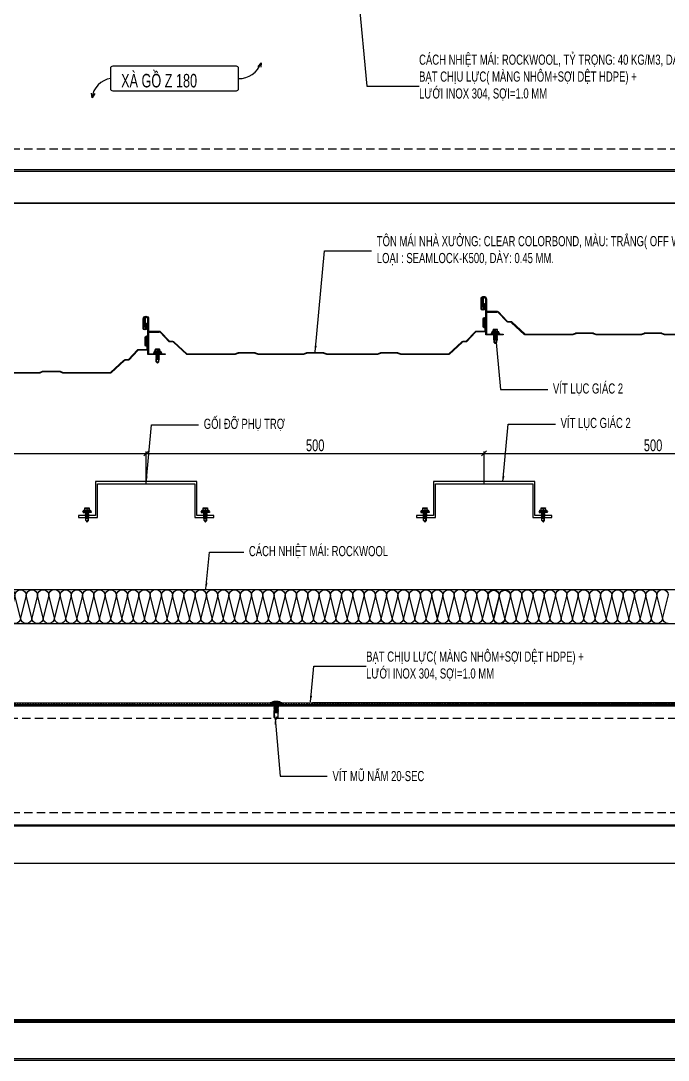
# Model space of a CAD drawing. Header units: inches. Extents: x 340055 to 349452, y -34649 to -30845.
# Drawn here: x 342328 to 342519.6, y -32249.5 to -31941.7 of the extents above; entities that cross this region are included whole.
import ezdxf

# ---------------------------------------------------------------- set-up
doc = ezdxf.new("R2010")
doc.units = ezdxf.units.IN
doc.header["$MEASUREMENT"] = 0
doc.linetypes.add('HIDDEN', pattern=[0.375, 0.25, -0.125])
for name, color, linetype in [('3', 3, 'Continuous'), ('FLAT BAR', 1, 'Continuous'), ('NET IN', 3, 'Continuous'), ('STRUCTURE', 1, 'Continuous')]:
    doc.layers.add(name, color=color, linetype=linetype)
doc.layers.add('TL-TIILE BLOCK A2$0$TL-TITLE BLOCK 1', color=7, linetype='Continuous', lineweight=50)
doc.styles.add('ST1H', font='vnshxh.shx', dxfattribs={"width": 0.7})
doc.dimstyles.new('3', dxfattribs={"dimtxt": 3.5, "dimasz": 1.8, "dimexe": 1, "dimexo": 0, "dimgap": 1, "dimtad": 1, "dimdec": 0, "dimlfac": 3, "dimzin": 0, "dimdsep": 46, "dimtxsty": 'ST1H', "dimblk": 'OBLIQUE', "dimcen": 1, "dimdle": 1, "dimclrd": 8, "dimclre": 8, "dimclrt": 3, "dimadec": 0, "dimazin": 0, "dimtfac": 1, "dimtdec": 0, "dimtix": 1, "dimtofl": 0, "dimtmove": 1, "dimatfit": 3, "dimfxl": 0, "dimtolj": 1, "dimtzin": 0, "dimlwd": -1, "dimlwe": -1, "dimarcsym": 0})
doc.dimstyles.new('5', dxfattribs={"dimtxt": 3.5, "dimasz": 1.5, "dimexe": 0.6, "dimexo": 0, "dimtad": 1, "dimdec": 0, "dimlfac": 5, "dimzin": 0, "dimdsep": 46, "dimtxsty": 'ST1H', "dimblk": 'OBLIQUE', "dimcen": 1, "dimdle": 0.6, "dimclrd": 8, "dimclre": 8, "dimclrt": 3, "dimadec": 0, "dimazin": 0, "dimtfac": 1, "dimtdec": 0, "dimtix": 1, "dimtofl": 0, "dimtmove": 0, "dimatfit": 3, "dimfxl": 0, "dimtolj": 1, "dimtzin": 0, "dimlwd": -1, "dimlwe": -1, "dimarcsym": 0})

# ---------------------------------------------------------------- blocks, each defined once
blk = doc.blocks.new('kt kien truc 1')
at = {"layer": 'Defpoints', "color": 8}
blk.add_lwpolyline([(0, 0), (594, 0), (594, 420), (0, 420)], close=True, dxfattribs=at)
at = {"layer": 'TL-TIILE BLOCK A2$0$TL-TITLE BLOCK 1', "const_width": 1}
blk.add_lwpolyline([(20, 10), (579, 10), (584, 15), (584, 405), (579, 410), (20, 410), (15, 405), (15, 15)], close=True, dxfattribs=at)
blk = doc.blocks.new('A$C440D491C')
at = {"layer": 'STRUCTURE', "color": 1, "linetype": 'Continuous'}
for p, q in [((0, 23.5), (19.1, 23.6)), ((12.9, 26.2), (6.3, 26.2)), ((6.7, 22.3), (6.7, 23.6)), ((9.6, 23.6), (7.9, 26.2)), ((9.6, 23.6), (9.6, 26.2)), ((9.6, 23.6), (11.3, 26.2)), ((12.5, 22.1), (12.5, 23.6)), ((6.1, 11.7), (6.7, 12.1)), ((6.7, 11.2), (6.1, 11.7)), ((7, 11.7), (6.1, 11.7)), ((6.1, 10.8), (6.7, 11.2)), ((6.7, 10.4), (6.1, 10.8)), ((6.9, 10.8), (6.1, 10.8)), ((6.1, 10), (6.7, 10.4)), ((6.9, 10), (6.1, 10)), ((6.7, 9.6), (6.1, 10)), ((6.6, 2.7), (6.6, 9.6)), ((9.4, 0.1), (6.6, 2.7)), ((12.5, 11.9), (6.7, 12.1)), ((6.7, 12.1), (12.5, 11.9)), ((6.7, 11.2), (6.9, 11.2)), ((6.9, 11.2), (6.7, 11.2)), ((6.9, 10.4), (6.7, 10.4)), ((6.7, 10.4), (6.9, 10.4)), ((7, 9.5), (6.7, 9.6)), ((7.7, 4.3), (6.9, 11.4)), ((13.1, 11.5), (7.8, 11.6)), ((7.9, 11.2), (12.5, 11.1)), ((12.5, 11.1), (7.9, 11.2)), ((13.1, 10.6), (8, 10.8)), ((12.5, 10.2), (8.2, 10.4)), ((8.2, 10.4), (12.5, 10.2)), ((9.5, 0.4), (8.2, 2.9)), ((13.1, 9.8), (8.6, 9.9)), ((12.5, 9.4), (9.2, 9.5)), ((10.8, 3.6), (9.4, 0.1)), ((12.6, 2.8), (9.9, 0.1)), ((12.6, 2.8), (12, 3.6)), ((12.5, 11.9), (13.1, 11.5)), ((13.1, 11.5), (12.5, 11.1)), ((12.5, 11.1), (13.1, 10.7)), ((13.1, 10.7), (12.5, 10.2)), ((12.5, 10.2), (13.1, 9.8)), ((13.1, 9.8), (12.5, 9.4)), ((12.6, 2.8), (12.6, 9.5))]:
    blk.add_line(p, q, dxfattribs=at)
for points in [[(6.1, 21.9), (6.7, 22.3), (12.5, 22.1), (13.1, 21.7), (12.5, 21.3), (6.7, 21.4), (6.1, 21.9), (13.1, 21.7)], [(6.1, 21), (6.7, 21.4), (12.5, 21.3), (13.1, 20.8), (12.5, 20.4), (6.7, 20.6), (6.1, 21), (13.1, 20.8)], [(6.1, 20.2), (6.7, 20.6), (12.5, 20.4), (13.1, 20), (12.5, 19.6), (6.7, 19.7), (6.1, 20.2), (13.1, 20)], [(6.1, 19.3), (6.7, 19.7), (12.5, 19.6), (13.1, 19.1), (12.5, 18.7), (6.7, 18.9), (6.1, 19.3), (13.1, 19.1)], [(6.1, 18.5), (6.7, 18.9), (12.5, 18.7), (13.1, 18.3), (12.5, 17.9), (6.7, 18), (6.1, 18.5), (13.1, 18.3)], [(6.1, 17.6), (6.7, 18), (12.5, 17.9), (13.1, 17.4), (12.5, 17), (6.7, 17.2), (6.1, 17.6), (13.1, 17.4)], [(6.1, 16.8), (6.7, 17.2), (12.5, 17), (13.1, 16.6), (12.5, 16.2), (6.7, 16.3), (6.1, 16.8), (13.1, 16.6)], [(6.1, 15.9), (6.7, 16.3), (12.5, 16.2), (13.1, 15.7), (12.5, 15.3), (6.7, 15.5), (6.1, 15.9), (13.1, 15.7)], [(6.1, 15.1), (6.7, 15.5), (12.5, 15.3), (13.1, 14.9), (12.5, 14.5), (6.7, 14.6), (6.1, 15.1), (13.1, 14.9)], [(6.3, 26.2), (9.6, 23.6), (12.9, 26.2)], [(6.1, 14.2), (6.7, 14.6), (12.5, 14.5), (13.1, 14), (12.5, 13.6), (6.7, 13.8), (6.1, 14.2), (13.1, 14)], [(6.1, 13.4), (6.7, 13.8), (12.5, 13.6), (13.1, 13.2), (12.5, 12.8), (6.7, 12.9), (6.1, 13.4), (13.1, 13.2)], [(6.1, 12.5), (6.7, 12.9), (12.5, 12.8), (13.1, 12.3), (12.5, 11.9), (6.7, 12.1), (6.1, 12.5), (13.1, 12.3)]]:
    blk.add_lwpolyline(points, dxfattribs=at)
for start, end in [(101.0951, 123.9481), (56.2526, 78.9049)]:
    blk.add_arc((9.6, 9.3), 17.2, start, end, dxfattribs=at)
at = {"layer": 'STRUCTURE', "color": 1, "linetype": 'Continuous', "extrusion": (0, 0, -1)}
for centre, major_axis, start_param, end_param in [((7.4, 11.3), (-0.374, 0.374), 5.774072, 8.509369), ((10.3, 4.4), (-1.86, 1.86), 4.867001, 5.457307), ((10.2, 11.5), (1.63, 1.63), 2.817972, 3.844018), ((9.6, 0.4), (-0.28, 0.28), 3.25484, 4.542788), ((11.4, 3.2), (-0.498, 0.498), 6.092665, 8.018355)]:
    blk.add_ellipse(centre, major_axis=major_axis, ratio=1, start_param=start_param, end_param=end_param, dxfattribs=at)
blk = doc.blocks.new('A$C2213260D')
at = {"color": 9, "ltscale": 0.5}
for points in [[(0, 8.33, -1), (3.33, 8.33), (1.67, 1.67)], [(6.67, 8.33), (5, 1.67), (3.33, 8.33, -1)], [(6.67, 8.33, -1), (10, 8.33), (8.33, 1.67)], [(10, 8.33, -1), (13.33, 8.33), (11.67, 1.67)], [(16.67, 8.33), (15, 1.67), (13.33, 8.33, -1)], [(16.67, 8.33, -1), (20, 8.33), (18.33, 1.67)], [(20, 8.33, -1), (23.33, 8.33), (21.67, 1.67)], [(26.67, 8.33), (25, 1.67), (23.33, 8.33, -1)], [(26.66, 8.46, -1), (30, 8.46), (28.33, 1.8)], [(30, 8.33, -1), (33.33, 8.33), (31.67, 1.67)], [(36.67, 8.33), (35, 1.67), (33.33, 8.33, -1)], [(36.67, 8.33, -1), (40, 8.33), (38.33, 1.67)], [(40, 8.33, -1), (43.33, 8.33), (41.67, 1.67)], [(46.67, 8.33), (45, 1.67), (43.33, 8.33, -1)], [(46.67, 8.33, -1), (50, 8.33), (48.33, 1.67)], [(50, 8.33, -1), (53.33, 8.33), (51.67, 1.67)], [(56.67, 8.33), (55, 1.67), (53.33, 8.33, -1)], [(56.66, 8.46, -1), (60, 8.46), (58.33, 1.8)], [(60, 8.33, -1), (63.33, 8.33), (61.67, 1.67)], [(66.67, 8.33), (65, 1.67), (63.33, 8.33, -1)], [(66.67, 8.33, -1), (70, 8.33), (68.33, 1.67)], [(70, 8.33, -1), (73.33, 8.33), (71.67, 1.67)], [(76.67, 8.33), (75, 1.67), (73.33, 8.33, -1)], [(76.67, 8.33, -1), (80, 8.33), (78.33, 1.67)], [(80, 8.33, -1), (83.33, 8.33), (81.67, 1.67)], [(86.67, 8.33), (85, 1.67), (83.33, 8.33, -1)], [(86.66, 8.46, -1), (90, 8.46), (88.33, 1.8)], [(90, 8.33, -1), (93.33, 8.33), (91.67, 1.67)], [(96.67, 8.33), (95, 1.67), (93.33, 8.33, -1)], [(96.67, 8.33, -1), (100, 8.33), (98.33, 1.67)], [(100, 8.33, -1), (103.33, 8.33), (101.67, 1.67)], [(106.67, 8.33), (105, 1.67), (103.33, 8.33, -1)], [(106.67, 8.33, -1), (110, 8.33), (108.33, 1.67)], [(110, 8.33, -1), (113.33, 8.33), (111.67, 1.67)], [(116.67, 8.33), (115, 1.67), (113.33, 8.33, -1)], [(116.66, 8.46, -1), (120, 8.46), (118.33, 1.8)], [(120, 8.33, -1), (123.33, 8.33), (121.67, 1.67)], [(126.67, 8.33), (125, 1.67), (123.33, 8.33, -1)], [(126.67, 8.33, -1), (130, 8.33), (128.33, 1.67)], [(130, 8.33, -1), (133.33, 8.33), (131.67, 1.67)], [(136.67, 8.33), (135, 1.67), (133.33, 8.33, -1)], [(136.67, 8.33, -1), (140, 8.33), (138.33, 1.67)], [(140, 8.33, -1), (143.33, 8.33), (141.67, 1.67)], [(146.67, 8.33), (145, 1.67), (143.33, 8.33, -1)], [(146.66, 8.46, -1), (150, 8.46), (148.33, 1.8)], [(150, 8.33, -1), (153.33, 8.33), (151.67, 1.67)], [(156.67, 8.33), (155, 1.67), (153.33, 8.33, -1)], [(156.67, 8.33, -1), (160, 8.33), (158.33, 1.67)], [(160, 8.33, -1), (163.33, 8.33), (161.67, 1.67)], [(166.67, 8.33), (165, 1.67), (163.33, 8.33, -1)], [(166.67, 8.33, -1), (170, 8.33), (168.33, 1.67)], [(170, 8.33, -1), (173.33, 8.33), (171.67, 1.67)], [(176.67, 8.33), (175, 1.67), (173.33, 8.33, -1)], [(176.66, 8.46, -1), (180, 8.46), (178.33, 1.8)], [(180, 8.33, -1), (183.33, 8.33), (181.67, 1.67)], [(186.67, 8.33), (185, 1.67), (183.33, 8.33, -1)], [(186.67, 8.33, -1), (190, 8.33), (188.33, 1.67)], [(190, 8.33, -1), (193.33, 8.33), (191.67, 1.67)], [(196.67, 8.33), (195, 1.67), (193.33, 8.33, -1)], [(196.67, 8.33, -1), (200, 8.33), (198.33, 1.67)], [(200, 8.33, -1), (203.33, 8.33), (201.67, 1.67)], [(206.67, 8.33), (205, 1.67), (203.33, 8.33, -1)], [(206.66, 8.46, -1), (210, 8.46), (208.33, 1.8)], [(210, 8.33, -1), (213.33, 8.33), (211.67, 1.67)], [(216.67, 8.33), (215, 1.67), (213.33, 8.33, -1)], [(216.67, 8.33, -1), (220, 8.33), (218.33, 1.67)], [(220, 8.33, -1), (223.33, 8.33), (221.67, 1.67)], [(226.67, 8.33), (225, 1.67), (223.33, 8.33, -1)], [(226.67, 8.33, -1), (230, 8.33), (228.33, 1.67)], [(230, 8.33, -1), (233.33, 8.33), (231.67, 1.67)], [(236.67, 8.33), (235, 1.67), (233.33, 8.33, -1)], [(236.66, 8.46, -1), (240, 8.46), (238.33, 1.8)], [(240, 8.33, -1), (243.33, 8.33), (241.67, 1.67)], [(246.67, 8.33), (245, 1.67), (243.33, 8.33, -1)], [(246.67, 8.33, -1), (250, 8.33), (248.33, 1.67)], [(250, 8.33, -1), (253.33, 8.33), (251.67, 1.67)], [(256.67, 8.33), (255, 1.67), (253.33, 8.33, -1)], [(256.67, 8.33, -1), (260, 8.33), (258.33, 1.67)], [(260, 8.33, -1), (263.33, 8.33), (261.67, 1.67)], [(266.67, 8.33), (265, 1.67), (263.33, 8.33, -1)], [(266.66, 8.46, -1), (270, 8.46), (268.33, 1.8)], [(270, 8.33, -1), (273.33, 8.33), (271.67, 1.67)], [(276.67, 8.33), (275, 1.67), (273.33, 8.33, -1)], [(276.67, 8.33, -1), (280, 8.33), (278.33, 1.67)], [(280, 8.33, -1), (283.33, 8.33), (281.67, 1.67)], [(286.67, 8.33), (285, 1.67), (283.33, 8.33, -1)], [(286.67, 8.33, -1), (290, 8.33), (288.33, 1.67)], [(290, 8.33, -1), (293.33, 8.33), (291.67, 1.67)], [(296.67, 8.33), (295, 1.67), (293.33, 8.33, -1)], [(296.66, 8.46, -1), (300, 8.46), (298.33, 1.8)], [(300, 8.33, -1), (303.33, 8.33), (301.67, 1.67)], [(306.67, 8.33), (305, 1.67), (303.33, 8.33, -1)], [(306.67, 8.33, -1), (310, 8.33), (308.33, 1.67)], [(310, 8.33, -1), (313.33, 8.33), (311.67, 1.67)], [(316.67, 8.33), (315, 1.67), (313.33, 8.33, -1)], [(316.67, 8.33, -1), (320, 8.33), (318.33, 1.67)], [(320, 8.33, -1), (323.33, 8.33), (321.67, 1.67)], [(326.67, 8.33), (325, 1.67), (323.33, 8.33, -1)], [(326.66, 8.46, -1), (330, 8.46), (328.33, 1.8)], [(330, 8.33, -1), (333.33, 8.33), (331.67, 1.67)], [(333.33, 8.33, -1), (336.67, 8.33), (335, 1.67)], [(336.67, 8.2, -1), (340.01, 8.2), (338.34, 1.54)], [(340.01, 8.2, -1), (343.34, 8.2), (341.67, 1.54)]]:
    blk.add_lwpolyline(points, format="xyb", close=True, dxfattribs=at)
for points in [[(8.33, 1.67, -1), (5, 1.67, -1), (1.67, 1.67, -0.414214), (0, 0, -0.414214)], [(18.33, 1.67, -1), (15, 1.67, -1), (11.67, 1.67, -1), (8.33, 1.67)], [(30, 0, -0.414214), (28.33, 1.67, -1), (25, 1.67, -1), (21.67, 1.67, -1), (18.33, 1.67)], [(38.33, 1.67, -1), (35, 1.67, -1), (31.67, 1.67, -0.414214), (30, 0, -0.414214)], [(48.33, 1.67, -1), (45, 1.67, -1), (41.67, 1.67, -1), (38.33, 1.67)], [(60, 0, -0.414214), (58.33, 1.67, -1), (55, 1.67, -1), (51.67, 1.67, -1), (48.33, 1.67)], [(68.33, 1.67, -1), (65, 1.67, -1), (61.67, 1.67, -0.414214), (60, 0, -0.414214)], [(78.33, 1.67, -1), (75, 1.67, -1), (71.67, 1.67, -1), (68.33, 1.67)], [(90, 0, -0.414214), (88.33, 1.67, -1), (85, 1.67, -1), (81.67, 1.67, -1), (78.33, 1.67)], [(98.33, 1.67, -1), (95, 1.67, -1), (91.67, 1.67, -0.414214), (90, 0, -0.414214)], [(108.33, 1.67, -1), (105, 1.67, -1), (101.67, 1.67, -1), (98.33, 1.67)], [(120, 0, -0.414214), (118.33, 1.67, -1), (115, 1.67, -1), (111.67, 1.67, -1), (108.33, 1.67)], [(128.33, 1.67, -1), (125, 1.67, -1), (121.67, 1.67, -0.414214), (120, 0, -0.414214)], [(138.33, 1.67, -1), (135, 1.67, -1), (131.67, 1.67, -1), (128.33, 1.67)], [(150, 0, -0.414214), (148.33, 1.67, -1), (145, 1.67, -1), (141.67, 1.67, -1), (138.33, 1.67)], [(158.33, 1.67, -1), (155, 1.67, -1), (151.67, 1.67, -0.414214), (150, 0, -0.414214)], [(168.33, 1.67, -1), (165, 1.67, -1), (161.67, 1.67, -1), (158.33, 1.67)], [(180, 0, -0.414214), (178.33, 1.67, -1), (175, 1.67, -1), (171.67, 1.67, -1), (168.33, 1.67)], [(188.33, 1.67, -1), (185, 1.67, -1), (181.67, 1.67, -0.414214), (180, 0, -0.414214)], [(198.33, 1.67, -1), (195, 1.67, -1), (191.67, 1.67, -1), (188.33, 1.67)], [(210, 0, -0.414214), (208.33, 1.67, -1), (205, 1.67, -1), (201.67, 1.67, -1), (198.33, 1.67)], [(218.33, 1.67, -1), (215, 1.67, -1), (211.67, 1.67, -0.414214), (210, 0, -0.414214)], [(228.33, 1.67, -1), (225, 1.67, -1), (221.67, 1.67, -1), (218.33, 1.67)], [(240, 0, -0.414214), (238.33, 1.67, -1), (235, 1.67, -1), (231.67, 1.67, -1), (228.33, 1.67)], [(248.33, 1.67, -1), (245, 1.67, -1), (241.67, 1.67, -0.414214), (240, 0, -0.414214)], [(258.33, 1.67, -1), (255, 1.67, -1), (251.67, 1.67, -1), (248.33, 1.67)], [(270, 0, -0.414214), (268.33, 1.67, -1), (265, 1.67, -1), (261.67, 1.67, -1), (258.33, 1.67)], [(278.33, 1.67, -1), (275, 1.67, -1), (271.67, 1.67, -0.414214), (270, 0, -0.414214)], [(288.33, 1.67, -1), (285, 1.67, -1), (281.67, 1.67, -1), (278.33, 1.67)], [(300, 0, -0.414214), (298.33, 1.67, -1), (295, 1.67, -1), (291.67, 1.67, -1), (288.33, 1.67)], [(308.33, 1.67, -1), (305, 1.67, -1), (301.67, 1.67, -0.414214), (300, 0, -0.414214)], [(318.33, 1.67, -1), (315, 1.67, -1), (311.67, 1.67, -1), (308.33, 1.67)], [(330, 0, -0.414214), (328.33, 1.67, -1), (325, 1.67, -1), (321.67, 1.67, -1), (318.33, 1.67)], [(338.33, 1.67, -1), (335, 1.67, -1), (331.67, 1.67, -0.414214), (330, 0, -0.414214)], [(341.67, 1.54, -1), (338.34, 1.54)]]:
    blk.add_lwpolyline(points, format="xyb", dxfattribs=at)
blk = doc.blocks.new('Short_Self_drilling')
at = {"layer": 'STRUCTURE', "color": 1, "linetype": 'Continuous'}
for p, q in [((6.4, 1.7), (-6.4, 1.7)), ((5.1, 3.8), (-5.1, 3.8)), ((-2.6, 2.9), (-5.1, 2.9)), ((-3.4, 3.8), (-3.4, 6.8)), ((3, 7.2), (-3, 7.2)), ((2.6, 2.9), (-2.6, 2.9)), ((-2.1, 2.8), (-2.1, 2.9)), ((6.3, 0), (0, 0)), ((2.2, 2.8), (2.2, 2.9)), ((2.2, -0.5), (2.2, 0)), ((5.1, 2.9), (2.6, 2.9)), ((3.4, 3.8), (3.4, 6.8)), ((3, -1.2), (-2.7, -0.2)), ((3, -2.7), (-2.7, -1.8)), ((3, -4.2), (-2.7, -3.3)), ((3, -5.8), (-2.7, -4.8)), ((3, -7.3), (-2.7, -6.3)), ((-1.9, -8), (-2.7, -7.9)), ((-2.1, -1.4), (-2.1, -0.9)), ((-2.1, -2.9), (-2.1, -2.4)), ((-2.1, -4.4), (-2.1, -3.9)), ((-2.1, -6), (-2.1, -5.4)), ((-2.1, -7.5), (-2.1, -7)), ((-2.1, -12.3), (-2.1, -8.5)), ((3, -8.8), (-1.1, -8.1)), ((2.1, -12.3), (2.1, -9.1)), ((2.2, -2), (2.2, -1.5)), ((2.2, -3.6), (2.2, -3)), ((2.2, -5.1), (2.2, -4.6)), ((2.2, -6.6), (2.2, -6.1)), ((2.2, -8.1), (2.2, -7.6))]:
    blk.add_line(p, q, dxfattribs=at)
blk.add_lwpolyline([(6.4, 1.3), (6.4, 1.7), (2.1, 2.8), (-2.1, 2.8), (-6.4, 1.7), (-6.4, 1.3)], close=True, dxfattribs=at)
for points in [[(-6.4, 1.3, -0.088869), (-6.3, 0), (0, 0)], [(-0.1, 3.8), (-0.3, 6.2, 0.338878), (-3.1, 6.2), (-3.3, 3.8)], [(3.3, 3.8), (3.1, 6.2, 0.338878), (0.3, 6.2), (0.1, 3.8)], [(2.1, -12.3), (0.2, -14.2, -0.333596), (-0.2, -14.2), (-2.1, -12.3)], [(-0.1, -14), (-1, -12.2, -0.148657), (-1.4, -11.2), (-2, -7.7, -0.815006), (-1.2, -7.8, 0.150833), (-0.8, -8.7)], [(2.1, -12.3), (1.7, -11.7, 0.52242), (0.9, -11.7), (-0.2, -14.2)]]:
    blk.add_lwpolyline(points, format="xyb", dxfattribs=at)
for points in [[(3, -1.2), (2.2, -1.5), (-2.1, -0.8), (-2.7, -0.2), (-2.4, 0)], [(3, -2.7), (2.2, -3), (-2.1, -2.4), (-2.7, -1.8), (-2.1, -1.4), (2.2, -2), (3, -2.7)], [(3, -4.2), (2.2, -4.6), (-2.1, -3.9), (-2.7, -3.3), (-2.1, -2.9), (2.2, -3.6), (3, -4.2)], [(3, -5.8), (2.2, -6.1), (-2.1, -5.4), (-2.7, -4.8), (-2.1, -4.4), (2.2, -5.1), (3, -5.8)], [(3, -7.3), (2.2, -7.6), (-2.1, -7), (-2.7, -6.3), (-2.1, -6), (2.2, -6.6), (3, -7.3)], [(-1.8, -8.5), (-2.1, -8.5), (-2.7, -7.9), (-2.1, -7.5), (-1.8, -7.5)], [(-1.3, -7.6), (2.2, -8.1), (3, -8.8)], [(-1.2, 0), (2.2, -0.5), (3, -1.2)], [(3, -8.8), (2.2, -9.1), (-0.8, -8.7)]]:
    blk.add_lwpolyline(points, dxfattribs=at)
for centre, radius, start, end in [((-5, 3.3), 0.455, 109.7949, 250.2674), ((-3, 6.8), 0.429, 90.0311, 180.0311), ((3, 6.8), 0.429, 0.0311, 90.0311), ((5.1, 3.3), 0.435, 279.7276, 80.3347), ((10, 0.2), 3.74, 162.2963, 182.6103)]:
    blk.add_arc(centre, radius, start, end, dxfattribs=at)
blk = doc.blocks.new('_Oblique')
at = {"color": 0, "linetype": 'ByBlock', "lineweight": -2}
blk.add_line((-0.5, -0.5), (0.5, 0.5), dxfattribs=at)
blk = doc.blocks.new('*D748')
at = {"color": 8, "transparency": 16777216}
for p, q in [((342264.54, -32069.83), (342365.74, -32069.83)), ((342265.14, -32078.78), (342265.14, -32069.23)), ((342365.14, -32078.78), (342365.14, -32069.23))]:
    blk.add_line(p, q, dxfattribs=at)
at = {"layer": 'Defpoints', "color": 0, "transparency": 16777216}
for p in [(342365.14, -32069.83), (342265.14, -32078.78), (342365.14, -32078.78)]:
    blk.add_point(p, dxfattribs=at)
at = {"color": 8, "transparency": 16777216, "xscale": 1.5, "yscale": 1.5, "zscale": 1.5, "rotation": 180}
blk.add_blockref('_Oblique', (342265.14, -32069.83), dxfattribs=at)
at = {"color": 8, "transparency": 16777216, "xscale": 1.5, "yscale": 1.5, "zscale": 1.5}
blk.add_blockref('_Oblique', (342365.14, -32069.83), dxfattribs=at)
at = {"color": 3, "transparency": 16777216, "insert": (342315.14, -32067.45), "char_height": 3.5, "attachment_point": 5, "style": 'ST1H'}
blk.add_mtext('\\A1;500', dxfattribs=at)
blk = doc.blocks.new('*D749')
at = {"color": 8, "transparency": 16777216}
for p, q in [((342364.54, -32069.83), (342465.74, -32069.83)), ((342365.14, -32078.78), (342365.14, -32069.23)), ((342465.14, -32078.78), (342465.14, -32069.23))]:
    blk.add_line(p, q, dxfattribs=at)
at = {"layer": 'Defpoints', "color": 0, "transparency": 16777216}
for p in [(342465.14, -32069.83), (342365.14, -32078.78), (342465.14, -32078.78)]:
    blk.add_point(p, dxfattribs=at)
at = {"color": 8, "transparency": 16777216, "xscale": 1.5, "yscale": 1.5, "zscale": 1.5, "rotation": 180}
blk.add_blockref('_Oblique', (342365.14, -32069.83), dxfattribs=at)
at = {"color": 8, "transparency": 16777216, "xscale": 1.5, "yscale": 1.5, "zscale": 1.5}
blk.add_blockref('_Oblique', (342465.14, -32069.83), dxfattribs=at)
at = {"color": 3, "transparency": 16777216, "insert": (342415.14, -32067.45), "char_height": 3.5, "attachment_point": 5, "style": 'ST1H'}
blk.add_mtext('\\A1;500', dxfattribs=at)
blk = doc.blocks.new('*D750')
at = {"color": 8, "transparency": 16777216}
for p, q in [((342464.54, -32069.83), (342565.74, -32069.83)), ((342465.14, -32078.78), (342465.14, -32069.23)), ((342565.14, -32078.78), (342565.14, -32069.23))]:
    blk.add_line(p, q, dxfattribs=at)
at = {"layer": 'Defpoints', "color": 0, "transparency": 16777216}
for p in [(342565.14, -32069.83), (342465.14, -32078.78), (342565.14, -32078.78)]:
    blk.add_point(p, dxfattribs=at)
at = {"color": 8, "transparency": 16777216, "xscale": 1.5, "yscale": 1.5, "zscale": 1.5, "rotation": 180}
blk.add_blockref('_Oblique', (342465.14, -32069.83), dxfattribs=at)
at = {"color": 8, "transparency": 16777216, "xscale": 1.5, "yscale": 1.5, "zscale": 1.5}
blk.add_blockref('_Oblique', (342565.14, -32069.83), dxfattribs=at)
at = {"color": 3, "transparency": 16777216, "insert": (342515.14, -32067.45), "char_height": 3.5, "attachment_point": 5, "style": 'ST1H'}
blk.add_mtext('\\A1;500', dxfattribs=at)

msp = doc.modelspace()

# ---------------------------------------------------------------- hatches: boundary and pattern name
at = {"true_color": 0xf2ee0d}
h = msp.add_hatch(dxfattribs=at)
h.set_pattern_fill('ANSI37,_O', color=2, scale=4.363636, angle=-11.415779)
h.set_pattern_definition([(45.00416636, (-12179.2972, 7260.6172), (-0.3857226534, 0.3856665604), []), (135.00416636, (-12179.2972, 7260.6172), (-0.3856665604, -0.3857226534), [])])
h.paths.add_polyline_path([(342698.9623, -32143.8463), (342698.9623, -32143.5079), (342129.6243, -32143.8444), (342129.6243, -32144.2081)])

# ---------------------------------------------------------------- linework, layer by layer
at = {"color": 94}
for points in [[(342129.6243, -31986.393), (342129.6243, -31926.393), (342698.9623, -31926.393), (342698.9623, -31986.393), (342247.4871, -31986.393)], [(342698.9623, -31985.893), (342247.4871, -31985.893)], [(342129.6243, -32144.5081), (342698.9623, -32144.5081)], [(342698.9623, -32179.9081), (342129.6243, -32179.9081)]]:
    msp.add_lwpolyline(points, dxfattribs=at)
at = {"color": 8}
for points in [[(342398.1313, -31955.2553), (342399.1237, -31954.1902), (342399.0222, -31955.4401)], [(342349.8847, -31963.2663), (342349.1013, -31964.5832), (342348.8984, -31963.1743)]]:
    msp.add_lwpolyline(points, dxfattribs=at)
at = {"color": 94, "linetype": 'HIDDEN', "ltscale": 10}
for points in [[(342698.9623, -31979.7264), (342247.4871, -31979.7264)], [(342129.6243, -32148.2081), (342698.9623, -32148.2081)], [(342698.9623, -32176.2081), (342129.6243, -32176.2081)]]:
    msp.add_lwpolyline(points, dxfattribs=at)
at = {"color": 3, "ltscale": 15}
for points in [[(342533.4603, -32034.7459), (342518.7143, -32034.7459, -0.09541457), (342518.5658, -32034.7173), (342517.7088, -32034.3745, 0.09541457), (342517.5603, -32034.3459), (342512.7143, -32034.3459, 0.09541457), (342512.5658, -32034.3745), (342511.7088, -32034.7173, -0.09541457), (342511.5603, -32034.7459), (342498.4143, -32034.7459, -0.09541457), (342498.2658, -32034.7173), (342497.4088, -32034.3745, 0.09541457), (342497.2603, -32034.3459), (342492.4143, -32034.3459, 0.09541457), (342492.2658, -32034.3745), (342491.4088, -32034.7173, -0.09541457), (342491.2603, -32034.7459), (342477.3473, -32034.7459, -0.24658476), (342477.0181, -32034.573), (342473.2565, -32031.1188, 0.24658476), (342472.9273, -32030.9459), (342472.1109, -32030.9459, -0.20759646), (342471.8187, -32030.8191), (342469.2559, -32028.0793, 0.20759646), (342468.9637, -32027.9526), (342465.8373, -32027.9526, -0.41421356), (342465.6373, -32027.7526), (342465.6373, -32024.1483, 1), (342464.4373, -32024.1483), (342464.4373, -32027.0331, 0.564916), (342465.0322, -32027.0331), (342465.0322, -32025.4408), (342465.236, -32025.4408), (342465.236, -32027.0331, -0.73793199), (342464.2386, -32027.0331), (342464.2373, -32024.1483, -1), (342465.8373, -32024.1483), (342465.8373, -32027.7526), (342468.9637, -32027.7526, -0.20759646), (342469.4019, -32027.9427), (342471.9648, -32030.6825, 0.20759646), (342472.1109, -32030.7459), (342472.9273, -32030.7459, -0.24658476), (342473.4212, -32031.0052), (342477.1827, -32034.4594, 0.24658476), (342477.3473, -32034.5459), (342491.2603, -32034.5459, 0.09541457), (342491.3345, -32034.5316), (342492.1915, -32034.1888, -0.09541457), (342492.4143, -32034.1459), (342497.2603, -32034.1459, -0.09541457), (342497.4831, -32034.1888), (342498.3401, -32034.5316, 0.09541457), (342498.4143, -32034.5459), (342511.5603, -32034.5459, 0.09541457), (342511.6345, -32034.5316), (342512.4915, -32034.1888, -0.09541457), (342512.7143, -32034.1459), (342517.5603, -32034.1459, -0.09541457), (342517.7831, -32034.1888), (342518.6401, -32034.5316, 0.09541457), (342518.7143, -32034.5459), (342533.4603, -32034.5459, 0.09541457)], [(342318.7143, -32045.8481), (342333.4603, -32045.8481, 0.09541457), (342333.5345, -32045.8338), (342334.3915, -32045.491, -0.09541457), (342334.6143, -32045.4481), (342339.4603, -32045.4481, -0.09541457), (342339.6831, -32045.491), (342340.5401, -32045.8338, 0.09541457), (342340.6143, -32045.8481), (342354.5273, -32045.8481, 0.24658476), (342354.6919, -32045.7616), (342358.4534, -32042.3075, -0.24658476), (342358.9473, -32042.0481), (342359.7637, -32042.0481, 0.20759646), (342359.9098, -32041.9847), (342362.4727, -32039.2449, -0.20759646), (342362.9109, -32039.0548), (342365.4373, -32039.0548), (342365.4373, -32035.4481, 1), (342365.0373, -32035.4481), (342365.0373, -32037.8472, 1), (342365.1509, -32037.8472, -0.06733073), (342365.0501, -32037.2275), (342365.0501, -32036.4037), (342365.2373, -32036.4037), (342365.2373, -32037.2187, 0.03910332), (342365.3509, -32037.8472, -1), (342364.8373, -32037.8472), (342364.8373, -32035.4481, -1), (342365.6373, -32035.4481), (342365.6373, -32039.0548, -0.41421356), (342365.4373, -32039.2548), (342362.9109, -32039.2548, 0.20759646), (342362.6187, -32039.3815), (342360.0559, -32042.1213, -0.20759646), (342359.7637, -32042.2481), (342358.9473, -32042.2481, 0.24658476), (342358.6181, -32042.421), (342354.8565, -32045.8752, -0.24658476), (342354.5273, -32046.0481), (342340.6143, -32046.0481, -0.09541457), (342340.4658, -32046.0195), (342339.6088, -32045.6767, 0.09541457), (342339.4603, -32045.6481), (342334.6143, -32045.6481, 0.09541457), (342334.4658, -32045.6767), (342333.6088, -32046.0195, -0.09541457), (342333.4603, -32046.0481), (342318.7143, -32046.0481, -0.09541457)]]:
    msp.add_lwpolyline(points, format="xyb", dxfattribs=at)
msp.add_lwpolyline([(342368.9637, -32033.7947), (342365.8373, -32033.7947, -0.41421356), (342365.6373, -32033.5947), (342365.6373, -32029.9905, 1), (342364.4373, -32029.9905), (342364.4373, -32032.8752, 0.564916), (342365.0322, -32032.8752), (342365.0322, -32031.283), (342365.236, -32031.283), (342365.236, -32032.8752, -0.73793199), (342364.2386, -32032.8752), (342364.2373, -32029.9905, -1), (342365.8373, -32029.9905), (342365.8373, -32033.5947), (342368.9637, -32033.5947, -0.20759646), (342369.4019, -32033.7849), (342371.9648, -32036.5247, 0.20759646), (342372.1109, -32036.5881), (342372.9273, -32036.5881, -0.24658476), (342373.4212, -32036.8474), (342377.1827, -32040.3016, 0.24658476), (342377.3473, -32040.3881), (342391.2603, -32040.3881, 0.09541457), (342391.3345, -32040.3738), (342392.1915, -32040.031, -0.09541457), (342392.4143, -32039.9881), (342397.2603, -32039.9881, -0.09541457), (342397.4831, -32040.031), (342398.3401, -32040.3738, 0.09541457), (342398.4143, -32040.3881), (342411.5603, -32040.3881, 0.09541457), (342411.6345, -32040.3738), (342412.4915, -32040.031, -0.09541457), (342412.7143, -32039.9881), (342417.5603, -32039.9881, -0.09541457), (342417.7831, -32040.031), (342418.6401, -32040.3738, 0.09541457), (342418.7143, -32040.3881), (342433.4603, -32040.3881, 0.09541457), (342433.5345, -32040.3738), (342434.3915, -32040.031, -0.09541457), (342434.6143, -32039.9881), (342439.4603, -32039.9881, -0.09541457), (342439.6831, -32040.031), (342440.5401, -32040.3738, 0.09541457), (342440.6143, -32040.3881), (342454.5273, -32040.3881, 0.24658476), (342454.6919, -32040.3016), (342458.4534, -32036.8474, -0.24658476), (342458.9473, -32036.5881), (342459.7637, -32036.5881, 0.20759646), (342459.9098, -32036.5247), (342462.4727, -32033.7849, -0.20759646), (342462.9109, -32033.5947), (342465.4373, -32033.5947), (342465.4373, -32029.9881, 1), (342465.0373, -32029.9881), (342465.0373, -32032.3872, 1), (342465.1509, -32032.3872, -0.06733073), (342465.0501, -32031.7675), (342465.0501, -32030.9437), (342465.2373, -32030.9437), (342465.2373, -32031.7586, 0.03910332), (342465.3509, -32032.3872, -1), (342464.8373, -32032.3872), (342464.8373, -32029.9881, -1), (342465.6373, -32029.9881), (342465.6373, -32033.5947, -0.41421356), (342465.4373, -32033.7947), (342462.9109, -32033.7947, 0.20759646), (342462.6187, -32033.9215), (342460.0559, -32036.6613, -0.20759646), (342459.7637, -32036.7881), (342458.9473, -32036.7881, 0.24658476), (342458.6181, -32036.961), (342454.8565, -32040.4152, -0.24658476), (342454.5273, -32040.5881), (342440.6143, -32040.5881, -0.09541457), (342440.4658, -32040.5595), (342439.6088, -32040.2167, 0.09541457), (342439.4603, -32040.1881), (342434.6143, -32040.1881, 0.09541457), (342434.4658, -32040.2167), (342433.6088, -32040.5595, -0.09541457), (342433.4603, -32040.5881), (342418.7143, -32040.5881, -0.09541457), (342418.5658, -32040.5595), (342417.7088, -32040.2167, 0.09541457), (342417.5603, -32040.1881), (342412.7143, -32040.1881, 0.09541457), (342412.5658, -32040.2167), (342411.7088, -32040.5595, -0.09541457), (342411.5603, -32040.5881), (342398.4143, -32040.5881, -0.09541457), (342398.2658, -32040.5595), (342397.4088, -32040.2167, 0.09541457), (342397.2603, -32040.1881), (342392.4143, -32040.1881, 0.09541457), (342392.2658, -32040.2167), (342391.4088, -32040.5595, -0.09541457), (342391.2603, -32040.5881), (342377.3473, -32040.5881, -0.24658476), (342377.0181, -32040.4152), (342373.2565, -32036.961, 0.24658476), (342372.9273, -32036.7881), (342372.1109, -32036.7881, -0.20759646), (342371.8187, -32036.6613), (342369.2559, -32033.9215, 0.20759646)], format="xyb", close=True, dxfattribs=at)
at = {"color": 8}
msp.add_lwpolyline([(342129.6243, -32120.1957), (342698.9623, -32120.1957), (342698.9623, -32110.1957), (342129.6243, -32110.1957)], close=True, dxfattribs=at)
at = {"color": 9, "ltscale": 0.5}
for points in [[(342399.6244, -32111.8623, -1), (342402.9578, -32111.8623), (342401.2911, -32118.529)], [(342406.2911, -32111.8623), (342404.6244, -32118.529), (342402.9578, -32111.8623, -1)], [(342406.2911, -32111.8623, -1), (342409.6244, -32111.8623), (342407.9578, -32118.529)], [(342409.6244, -32111.8623, -1), (342412.9578, -32111.8623), (342411.2911, -32118.529)], [(342416.2911, -32111.8623), (342414.6244, -32118.529), (342412.9578, -32111.8623, -1)], [(342416.2911, -32111.8623, -1), (342419.6244, -32111.8623), (342417.9578, -32118.529)], [(342419.6244, -32111.8623, -1), (342422.9578, -32111.8623), (342421.2911, -32118.529)], [(342426.2911, -32111.8623), (342424.6244, -32118.529), (342422.9578, -32111.8623, -1)], [(342426.286, -32111.7323, -1), (342429.6193, -32111.7323), (342427.9527, -32118.399)], [(342429.6244, -32111.8623, -1), (342432.9578, -32111.8623), (342431.2911, -32118.529)], [(342436.2911, -32111.8623), (342434.6244, -32118.529), (342432.9578, -32111.8623, -1)], [(342436.2911, -32111.8623, -1), (342439.6244, -32111.8623), (342437.9578, -32118.529)], [(342439.6244, -32111.8623, -1), (342442.9578, -32111.8623), (342441.2911, -32118.529)], [(342446.2911, -32111.8623), (342444.6244, -32118.529), (342442.9578, -32111.8623, -1)], [(342446.2911, -32111.8623, -1), (342449.6244, -32111.8623), (342447.9578, -32118.529)], [(342449.6244, -32111.8623, -1), (342452.9578, -32111.8623), (342451.2911, -32118.529)], [(342456.2911, -32111.8623), (342454.6244, -32118.529), (342452.9578, -32111.8623, -1)], [(342456.286, -32111.7323, -1), (342459.6193, -32111.7323), (342457.9527, -32118.399)], [(342459.6244, -32111.8623, -1), (342462.9578, -32111.8623), (342461.2911, -32118.529)], [(342466.2911, -32111.8623), (342464.6244, -32118.529), (342462.9578, -32111.8623, -1)], [(342466.2911, -32111.8623, -1), (342469.6244, -32111.8623), (342467.9578, -32118.529)], [(342469.6244, -32111.8623, -1), (342472.9578, -32111.8623), (342471.2911, -32118.529)], [(342476.2911, -32111.8623), (342474.6244, -32118.529), (342472.9578, -32111.8623, -1)], [(342476.2911, -32111.8623, -1), (342479.6244, -32111.8623), (342477.9578, -32118.529)], [(342479.6244, -32111.8623, -1), (342482.9578, -32111.8623), (342481.2911, -32118.529)], [(342486.2911, -32111.8623), (342484.6244, -32118.529), (342482.9578, -32111.8623, -1)], [(342486.286, -32111.7323, -1), (342489.6193, -32111.7323), (342487.9527, -32118.399)], [(342489.6244, -32111.8623, -1), (342492.9578, -32111.8623), (342491.2911, -32118.529)], [(342496.2911, -32111.8623), (342494.6244, -32118.529), (342492.9578, -32111.8623, -1)], [(342496.2911, -32111.8623, -1), (342499.6244, -32111.8623), (342497.9578, -32118.529)], [(342499.6244, -32111.8623, -1), (342502.9578, -32111.8623), (342501.2911, -32118.529)], [(342506.2911, -32111.8623), (342504.6244, -32118.529), (342502.9578, -32111.8623, -1)], [(342506.2911, -32111.8623, -1), (342509.6244, -32111.8623), (342507.9578, -32118.529)], [(342509.6244, -32111.8623, -1), (342512.9578, -32111.8623), (342511.2911, -32118.529)], [(342516.2911, -32111.8623), (342514.6244, -32118.529), (342512.9578, -32111.8623, -1)], [(342516.286, -32111.7323, -1), (342519.6193, -32111.7323), (342517.9527, -32118.399)]]:
    msp.add_lwpolyline(points, format="xyb", close=True, dxfattribs=at)
for points in [[(342407.9578, -32118.529, -1), (342404.6244, -32118.529, -1), (342401.2911, -32118.529, -0.41421356), (342399.6244, -32120.1957, -0.41421356)], [(342417.9578, -32118.529, -1), (342414.6244, -32118.529, -1), (342411.2911, -32118.529, -1), (342407.9578, -32118.529)], [(342429.6244, -32120.1957, -0.41421356), (342427.9578, -32118.529, -1), (342424.6244, -32118.529, -1), (342421.2911, -32118.529, -1), (342417.9578, -32118.529)], [(342437.9578, -32118.529, -1), (342434.6244, -32118.529, -1), (342431.2911, -32118.529, -0.41421356), (342429.6244, -32120.1957, -0.41421356)], [(342447.9578, -32118.529, -1), (342444.6244, -32118.529, -1), (342441.2911, -32118.529, -1), (342437.9578, -32118.529)], [(342459.6244, -32120.1957, -0.41421356), (342457.9578, -32118.529, -1), (342454.6244, -32118.529, -1), (342451.2911, -32118.529, -1), (342447.9578, -32118.529)], [(342467.9578, -32118.529, -1), (342464.6244, -32118.529, -1), (342461.2911, -32118.529, -0.41421356), (342459.6244, -32120.1957, -0.41421356)], [(342477.9578, -32118.529, -1), (342474.6244, -32118.529, -1), (342471.2911, -32118.529, -1), (342467.9578, -32118.529)], [(342489.6244, -32120.1957, -0.41421356), (342487.9578, -32118.529, -1), (342484.6244, -32118.529, -1), (342481.2911, -32118.529, -1), (342477.9578, -32118.529)], [(342497.9578, -32118.529, -1), (342494.6244, -32118.529, -1), (342491.2911, -32118.529, -0.41421356), (342489.6244, -32120.1957, -0.41421356)], [(342507.9578, -32118.529, -1), (342504.6244, -32118.529, -1), (342501.2911, -32118.529, -1), (342497.9578, -32118.529)], [(342519.6244, -32120.1957, -0.41421356), (342517.9578, -32118.529, -1), (342514.6244, -32118.529, -1), (342511.2911, -32118.529, -1), (342507.9578, -32118.529)]]:
    msp.add_lwpolyline(points, format="xyb", dxfattribs=at)
at = {"color": 2, "true_color": 0xf2ee0d}
msp.add_lwpolyline([(342698.9623, -32143.8463), (342698.9623, -32143.5079), (342129.6243, -32143.8444), (342129.6243, -32144.2081), (342698.9623, -32143.8463)], dxfattribs=at)
at = {"color": 94}
msp.add_lwpolyline([(342698.9623, -32180.2081), (342129.6243, -32180.2081), (342129.6243, -32144.2081), (342698.9623, -32144.2081)], close=True, dxfattribs=at)
at = {"color": 8}
msp.add_arc((342392.7201, -31952.0988), 6.7365, 267.050015, 341.912801, dxfattribs=at)
at = {"layer": 'FLAT BAR'}
for points in [[(342465.6373, -32024.1485, 1), (342464.8373, -32024.1485), (342464.8373, -32026.4779), (342464.6373, -32026.4779), (342464.6373, -32024.1485, -1), (342465.8373, -32024.1485), (342465.8373, -32027.9527), (342468.9449, -32027.9527), (342468.9449, -32028.1527), (342465.8373, -32028.1527), (342465.8373, -32034.546), (342470.7317, -32034.546), (342470.7317, -32034.746), (342465.6373, -32034.746)], [(342365.6373, -32029.9907, 1), (342364.8373, -32029.9907), (342364.8373, -32032.32), (342364.6373, -32032.32), (342364.6373, -32029.9907, -1), (342365.8373, -32029.9907), (342365.8373, -32033.7949), (342368.9449, -32033.7949), (342368.9449, -32033.9949), (342365.8373, -32033.9949), (342365.8373, -32040.3882), (342370.7317, -32040.3882), (342370.7317, -32040.5882), (342365.6373, -32040.5882)]]:
    msp.add_lwpolyline(points, format="xyb", close=True, dxfattribs=at)
at = {"layer": 'FLAT BAR', "linetype": 'Continuous'}
for points in [[(342385.1373, -32088.1797), (342380.1373, -32088.1797), (342380.1373, -32078.1797), (342350.1373, -32078.1797), (342350.1373, -32088.1797), (342345.1373, -32088.1797), (342345.1373, -32088.7797), (342350.7373, -32088.7797), (342350.7373, -32078.7797), (342379.5373, -32078.7797), (342379.5373, -32088.7797), (342385.1373, -32088.7797)], [(342485.1373, -32088.1797), (342480.1373, -32088.1797), (342480.1373, -32078.1797), (342450.1373, -32078.1797), (342450.1373, -32088.1797), (342445.1373, -32088.1797), (342445.1373, -32088.7797), (342450.7373, -32088.7797), (342450.7373, -32078.7797), (342479.5373, -32078.7797), (342479.5373, -32088.7797), (342485.1373, -32088.7797)]]:
    msp.add_lwpolyline(points, close=True, dxfattribs=at)

# ---------------------------------------------------------------- block references
at = {"color": 1}
for p, xscale, yscale, zscale, rotation in [((342468.479, -32034.546), 0.1919999994581524, 0.1919999994581524, 0.1919999994581524, 359.968872903675), ((342368.479, -32040.3882), 0.1919999994581524, 0.1919999994581524, 0.1919999994581524, 359.968872903675), ((342347.6373, -32087.3383), -0.1920000000262087, 0.1919999999008724, 0.192, 0.03112738826717809), ((342382.6373, -32087.3383), -0.1920000000262087, 0.1919999999008724, 0.192, 0.03112738826717809), ((342447.6373, -32087.3383), -0.1920000000262087, 0.1919999999008724, 0.192, 0.03112738826717809), ((342482.6373, -32087.3383), -0.1920000000262087, 0.1919999999008724, 0.192, 0.03112738826717809)]:
    msp.add_blockref('Short_Self_drilling', p, dxfattribs=dict(at, xscale=xscale, yscale=yscale, zscale=zscale, rotation=rotation))
at = {"color": 8}
msp.add_blockref('A$C2213260D', (342129.6243, -32120.1957), dxfattribs=at)
at = {"color": 8, "xscale": 0.2000000000116415, "yscale": 0.2000000000116415, "zscale": 0.2000000000116415}
msp.add_blockref('A$C440D491C', (342401.6398, -32148.5513), dxfattribs=at)
at = {"layer": '3', "xscale": 1.159562065285868, "yscale": 1.159562065285868, "zscale": 1.159562065285868}
msp.add_blockref('kt kien truc 1', (342112.2309, -32249.4537), dxfattribs=at)

# ---------------------------------------------------------------- dimensions: what is measured, and where the dimension line sits
at = {"color": 8}
dim = msp.add_linear_dim(base=(342365.1373, -32069.8263), p1=(342265.1373, -32078.7797), p2=(342365.1373, -32078.7797), dimstyle='5', override={"dimtmove": 1}, dxfattribs=at)
dim.commit()
dim.dimension.update_dxf_attribs({"geometry": '*D748', "text_midpoint": (342315.1373, -32067.4513)})

# ---------------------------------------------------------------- leaders
at = {"color": 9}
for points in [[(342415.1373, -32039.7881), (342417.8964, -32009.8122), (342433.3825, -32009.8122)], [(342468.4536, -32033.8249), (342470.0279, -32050.928), (342485.5139, -32050.928)], [(342365.1087, -32078.4902), (342366.683, -32061.3871), (342382.169, -32061.3871)], [(342470.7214, -32078.2402), (342472.2957, -32061.1371), (342487.7817, -32061.1371)], [(342382.82, -32109.9062), (342383.8175, -32099.0698), (342395.5314, -32099.0698)], [(342403.2569, -32148.3337), (342404.7946, -32165.3512), (342420.2807, -32165.3512)]]:
    msp.add_leader(points, dimstyle='3', override={"dimgap": 1, "dimtad": 0}, dxfattribs=at)

# ---------------------------------------------------------------- next in the draw order: texts
at = {"layer": '3', "attachment_point": 4, "style": 'ST1H', "bg_fill": 2}
for s, insert, char_height in [('\\A1;xµ gå z 180', (342357.7098, -31959.5037), 4), ('\\A1;t«n m¸i nhµ x\xadëng: CLEAR COLORBOND, mµu: tr¾ng( Off white) \\PLo¹i : SEAMLOCK-K500, dµy: 0.45 mm.', (342433.3825, -32009.8122), 3), ('\\A1;vÝt lôc gi¸c 2', (342485.5139, -32050.928), 3), ('\\A1;gèi ®ì phô trî', (342382.169, -32061.3871), 3), ('\\A1;vÝt lôc gi¸c 2', (342487.7817, -32061.1371), 3), ('\\A1;C¸CH NHIÖT M¸I: ROCKWOOL ', (342395.5314, -32099.0698), 3), ('\\A1;B¹T CHÞU LùC( MµNG NH¤M+SîI DÖT HDPE) +\\PL¦íI INOX 304, SîI=1.0 MM', (342430.2175, -32132.7962), 3), ('\\A1;vÝt mò nÊm 20-sec', (342420.2807, -32165.3512), 3)]:
    msp.add_mtext(s, dxfattribs=dict(at, insert=insert, char_height=char_height))

# ---------------------------------------------------------------- next in the draw order: linework, layer by layer
at = {"color": 8}
for points in [[(342247.4871, -31995.7838), (342698.9623, -31995.7838), (342698.9623, -31839.5824), (342129.6243, -31839.5824), (342129.6243, -31995.7838)], [(342129.6243, -31995.7838), (342129.6243, -32191.1622), (342698.9623, -32191.1622), (342698.9623, -31995.7838), (342247.4871, -31995.7838)]]:
    msp.add_lwpolyline(points, dxfattribs=at)
at = {"color": 1}
msp.add_lwpolyline([(342355.3115, -31955.0926), (342391.7068, -31955.0926, -0.41421356), (342392.3734, -31955.7593), (342392.3734, -31961.9113, -0.41421356), (342391.7068, -31962.5779), (342355.3115, -31962.5779, -0.41421356), (342354.6448, -31961.9113), (342354.6448, -31955.7593, -0.41421356)], format="xyb", close=True, dxfattribs=at)
at = {"color": 8}
msp.add_arc((342355.51, -31965.2168), 6.4399, 97.721031, 174.353658, dxfattribs=at)

# ---------------------------------------------------------------- next in the draw order: dimensions: what is measured, and where the dimension line sits
for base, p1, p2, picture, middle in [((342465.1373, -32069.8263), (342365.1373, -32078.7797), (342465.1373, -32078.7797), '*D749', (342415.1373, -32067.4513)), ((342565.1373, -32069.8263), (342465.1373, -32078.7797), (342565.1373, -32078.7797), '*D750', (342515.1373, -32067.4513))]:
    dim = msp.add_linear_dim(base=base, p1=p1, p2=p2, dimstyle='5', override={"dimtmove": 1}, dxfattribs=at)
    dim.commit()
    dim.dimension.update_dxf_attribs({"geometry": picture, "text_midpoint": middle})

# ---------------------------------------------------------------- next in the draw order: leaders
at = {"color": 9}
msp.add_leader([(342413.7566, -32143.3867), (342414.7314, -32132.7962), (342430.2175, -32132.7962)], dimstyle='3', override={"dimgap": 1, "dimtad": 0}, dxfattribs=at)

# ---------------------------------------------------------------- next in the draw order: texts
at = {"layer": '3', "insert": (342445.8953, -31961.0899), "char_height": 3, "attachment_point": 4, "style": 'ST1H', "bg_fill": 2}
msp.add_mtext('\\A1;C¸CH NHIÖT M¸I: ROCKWOOL, tû träng: 40 kg/m3, dµy: 50 mm\\PB¹T CHÞU LùC( MµNG NH¤M+SîI DÖT HDPE) +\\PL¦íI INOX 304, SîI=1.0 MM\\P ', dxfattribs=at)

# ---------------------------------------------------------------- next in the draw order: linework, layer by layer
at = {"layer": 'NET IN'}
msp.add_lwpolyline([(342112.2309, -31762.4377), (342801.0108, -31762.4377), (342801.0108, -32249.0382), (342112.2309, -32249.0382)], close=True, dxfattribs=at)

# ---------------------------------------------------------------- next in the draw order: leaders
at = {"color": 9}
msp.add_leader([(342426.8381, -31922.8347), (342430.4092, -31961.0899), (342445.8953, -31961.0899)], dimstyle='3', override={"dimgap": 1, "dimtad": 0}, dxfattribs=at)

doc.saveas('drawing.dxf')
